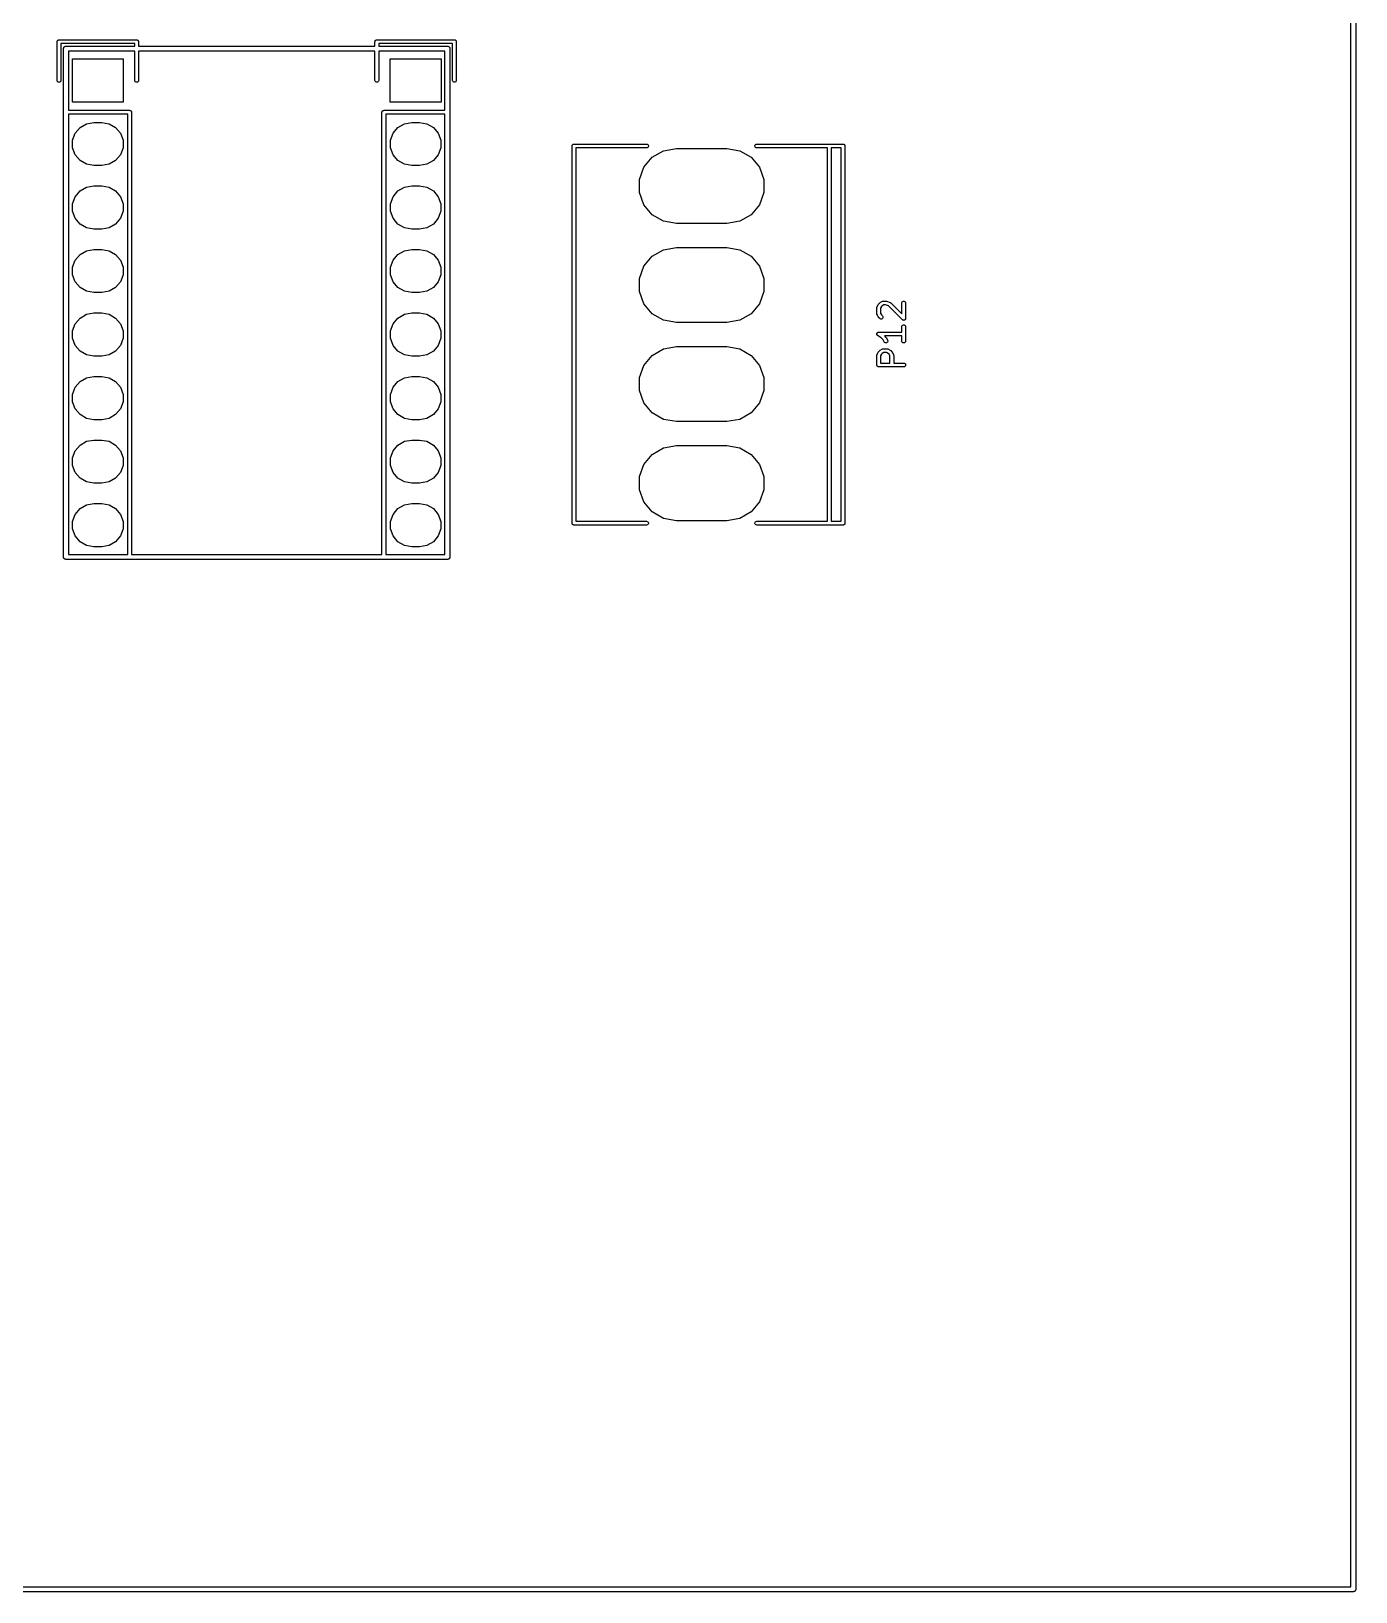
# Model space of a CAD drawing. Extents: x 15 to 222, y -147 to -28.
# Drawn here: x 169.4 to 222.3, y -147.4 to -85 of the extents above; entities that cross this region are included whole.
import ezdxf

# ---------------------------------------------------------------- set-up
doc = ezdxf.new("R2010")
doc.units = 0
doc.header["$MEASUREMENT"] = 0
doc.layers.add('BLACK', color=7, linetype='CONTINUOUS')

msp = doc.modelspace()

# ---------------------------------------------------------------- linework, layer by layer
at = {"layer": 'Black'}
for p, q in [((222.15, -147.22), (222.15, -28.04)), ((222.35, -27.94), (222.35, -147.32)), ((170.46, -85.445), (170.461, -85.4385)), ((170.46, -86.995), (170.46, -85.445)), ((170.461, -85.432), (170.463, -85.4258)), ((170.461, -85.4385), (170.461, -85.432)), ((170.463, -85.4258), (170.465, -85.4193)), ((170.465, -85.4193), (170.468, -85.4137)), ((170.468, -85.4137), (170.47, -85.4075)), ((170.47, -85.4075), (170.474, -85.4025)), ((170.474, -85.4025), (170.478, -85.3968)), ((170.478, -85.3968), (170.483, -85.3926)), ((170.483, -85.3926), (170.487, -85.3875)), ((170.487, -85.3875), (170.492, -85.3843)), ((170.492, -85.3843), (170.498, -85.38)), ((170.498, -85.38), (170.504, -85.3778)), ((170.504, -85.3778), (170.509, -85.3745)), ((170.509, -85.3745), (170.516, -85.3734)), ((170.516, -85.3734), (170.522, -85.3711)), ((170.522, -85.3711), (170.529, -85.3711)), ((170.529, -85.3711), (170.535, -85.37)), ((170.535, -85.37), (173.635, -85.37)), ((173.635, -85.37), (173.641, -85.3711)), ((173.641, -85.3711), (173.648, -85.3711)), ((173.648, -85.3711), (173.654, -85.3734)), ((173.654, -85.3734), (173.661, -85.3745)), ((173.661, -85.3745), (173.666, -85.3778)), ((173.666, -85.3778), (173.672, -85.38)), ((173.672, -85.38), (173.678, -85.3843)), ((173.678, -85.3843), (173.683, -85.3875)), ((173.683, -85.3875), (173.687, -85.3926)), ((173.687, -85.3926), (173.692, -85.3968)), ((173.692, -85.3968), (173.696, -85.4025)), ((173.696, -85.4025), (173.7, -85.4075)), ((173.7, -85.4075), (173.702, -85.4137)), ((173.702, -85.4137), (173.705, -85.4193)), ((173.705, -85.4193), (173.707, -85.4258)), ((173.707, -85.4258), (173.709, -85.432)), ((173.709, -85.432), (173.709, -85.4385)), ((173.709, -85.4385), (173.71, -85.445)), ((173.71, -85.445), (173.71, -85.625)), ((183.16, -85.445), (183.161, -85.4385)), ((183.16, -85.625), (183.16, -85.445)), ((183.161, -85.432), (183.163, -85.4258)), ((183.161, -85.4385), (183.161, -85.432)), ((183.163, -85.4258), (183.165, -85.4193)), ((183.165, -85.4193), (183.168, -85.4137)), ((183.168, -85.4137), (183.17, -85.4075)), ((183.17, -85.4075), (183.174, -85.4025)), ((183.174, -85.4025), (183.178, -85.3968)), ((183.178, -85.3968), (183.183, -85.3926)), ((183.183, -85.3926), (183.187, -85.3875)), ((183.187, -85.3875), (183.192, -85.3843)), ((183.192, -85.3843), (183.197, -85.38)), ((183.197, -85.38), (183.204, -85.3778)), ((183.204, -85.3778), (183.209, -85.3745)), ((183.209, -85.3745), (183.216, -85.3734)), ((183.216, -85.3734), (183.222, -85.3711)), ((183.222, -85.3711), (183.229, -85.3711)), ((183.229, -85.3711), (183.235, -85.37)), ((183.235, -85.37), (186.335, -85.37)), ((186.335, -85.37), (186.341, -85.3711)), ((186.341, -85.3711), (186.348, -85.3711)), ((186.348, -85.3711), (186.354, -85.3734)), ((186.354, -85.3734), (186.361, -85.3745)), ((186.361, -85.3745), (186.366, -85.3778)), ((186.366, -85.3778), (186.373, -85.38)), ((186.373, -85.38), (186.378, -85.3843)), ((186.378, -85.3843), (186.383, -85.3875)), ((186.383, -85.3875), (186.387, -85.3926)), ((186.387, -85.3926), (186.392, -85.3968)), ((186.392, -85.3968), (186.396, -85.4025)), ((186.396, -85.4025), (186.4, -85.4075)), ((186.4, -85.4075), (186.402, -85.4137)), ((186.402, -85.4137), (186.405, -85.4193)), ((186.405, -85.4193), (186.407, -85.4258)), ((186.407, -85.4258), (186.409, -85.432)), ((186.409, -85.432), (186.409, -85.4385)), ((186.409, -85.4385), (186.41, -85.445)), ((186.41, -85.445), (186.41, -86.995)), ((173.56, -85.52), (170.61, -85.52)), ((170.61, -85.52), (170.61, -86.995)), ((170.715, -85.725), (170.717, -85.7164)), ((170.715, -106.045), (170.715, -85.725)), ((170.717, -85.7076), (170.72, -85.6994)), ((170.717, -85.7164), (170.717, -85.7076)), ((170.72, -85.6994), (170.721, -85.6908)), ((170.721, -85.6908), (170.725, -85.6832)), ((170.725, -85.6832), (170.728, -85.675)), ((170.728, -85.675), (170.734, -85.6683)), ((170.734, -85.6683), (170.738, -85.6607)), ((170.738, -85.6607), (170.745, -85.6551)), ((170.745, -85.6551), (170.751, -85.6484)), ((170.751, -85.6484), (170.758, -85.644)), ((170.758, -85.644), (170.765, -85.6384)), ((170.765, -85.6384), (170.773, -85.6354)), ((170.773, -85.6354), (170.781, -85.631)), ((170.781, -85.631), (170.789, -85.6295)), ((170.789, -85.6295), (170.798, -85.6265)), ((170.798, -85.6265), (170.806, -85.6265)), ((170.806, -85.6265), (170.815, -85.625)), ((170.815, -85.625), (173.56, -85.625)), ((173.56, -85.825), (170.915, -85.825)), ((170.915, -85.825), (170.915, -88.19)), ((173.56, -85.625), (173.56, -85.52)), ((173.56, -86.995), (173.56, -85.825)), ((173.71, -85.625), (183.16, -85.625)), ((183.16, -85.825), (173.71, -85.825)), ((173.71, -85.825), (173.71, -86.995)), ((183.16, -86.995), (183.16, -85.825)), ((186.26, -85.52), (183.31, -85.52)), ((183.31, -85.52), (183.31, -85.625)), ((183.31, -85.625), (186.055, -85.625)), ((183.31, -85.825), (183.31, -86.995)), ((185.955, -85.825), (183.31, -85.825)), ((185.955, -88.19), (185.955, -85.825)), ((186.055, -85.625), (186.064, -85.6265)), ((186.064, -85.6265), (186.072, -85.6265)), ((186.072, -85.6265), (186.081, -85.6295)), ((186.081, -85.6295), (186.089, -85.631)), ((186.089, -85.631), (186.097, -85.6354)), ((186.097, -85.6354), (186.105, -85.6384)), ((186.105, -85.6384), (186.112, -85.644)), ((186.112, -85.644), (186.119, -85.6484)), ((186.119, -85.6484), (186.125, -85.6551)), ((186.125, -85.6551), (186.132, -85.6607)), ((186.132, -85.6607), (186.136, -85.6683)), ((186.136, -85.6683), (186.142, -85.675)), ((186.142, -85.675), (186.145, -85.6832)), ((186.145, -85.6832), (186.149, -85.6908)), ((186.149, -85.6908), (186.15, -85.6994)), ((186.15, -85.6994), (186.153, -85.7076)), ((186.153, -85.7076), (186.153, -85.7164)), ((186.153, -85.7164), (186.155, -85.725)), ((186.155, -85.725), (186.155, -106.045)), ((186.26, -86.995), (186.26, -85.52)), ((171.069, -87.8586), (171.069, -86.1314)), ((171.069, -86.1314), (173.101, -86.1314)), ((173.101, -86.1314), (173.101, -87.8586)), ((183.769, -87.8586), (183.769, -86.1314)), ((183.769, -86.1314), (185.801, -86.1314)), ((185.801, -86.1314), (185.801, -87.8586)), ((170.465, -87.0207), (170.46, -86.995)), ((170.478, -87.0432), (170.465, -87.0207)), ((170.498, -87.06), (170.478, -87.0432)), ((170.522, -87.0689), (170.498, -87.06)), ((170.548, -87.0689), (170.522, -87.0689)), ((170.572, -87.06), (170.548, -87.0689)), ((170.592, -87.0432), (170.572, -87.06)), ((170.605, -87.0207), (170.592, -87.0432)), ((170.61, -86.995), (170.605, -87.0207)), ((173.565, -87.0207), (173.56, -86.995)), ((173.578, -87.0432), (173.565, -87.0207)), ((173.597, -87.06), (173.578, -87.0432)), ((173.622, -87.0689), (173.597, -87.06)), ((173.648, -87.0689), (173.622, -87.0689)), ((173.672, -87.06), (173.648, -87.0689)), ((173.692, -87.0432), (173.672, -87.06)), ((173.705, -87.0207), (173.692, -87.0432)), ((173.71, -86.995), (173.705, -87.0207)), ((183.165, -87.0207), (183.16, -86.995)), ((183.178, -87.0432), (183.165, -87.0207)), ((183.197, -87.06), (183.178, -87.0432)), ((183.222, -87.0689), (183.197, -87.06)), ((183.248, -87.0689), (183.222, -87.0689)), ((183.272, -87.06), (183.248, -87.0689)), ((183.292, -87.0432), (183.272, -87.06)), ((183.305, -87.0207), (183.292, -87.0432)), ((183.31, -86.995), (183.305, -87.0207)), ((186.265, -87.0207), (186.26, -86.995)), ((186.278, -87.0432), (186.265, -87.0207)), ((186.297, -87.06), (186.278, -87.0432)), ((186.322, -87.0689), (186.297, -87.06)), ((186.348, -87.0689), (186.322, -87.0689)), ((186.373, -87.06), (186.348, -87.0689)), ((186.392, -87.0432), (186.373, -87.06)), ((186.405, -87.0207), (186.392, -87.0432)), ((186.41, -86.995), (186.405, -87.0207)), ((173.101, -87.8586), (171.069, -87.8586)), ((185.801, -87.8586), (183.769, -87.8586)), ((170.915, -88.19), (173.355, -88.19)), ((170.915, -88.34), (170.915, -105.945)), ((173.28, -88.34), (170.915, -88.34)), ((173.28, -105.945), (173.28, -88.34)), ((173.355, -88.19), (173.361, -88.1911)), ((173.361, -88.1911), (173.368, -88.1911)), ((173.368, -88.1911), (173.374, -88.1934)), ((173.374, -88.1934), (173.381, -88.1945)), ((173.381, -88.1945), (173.386, -88.1978)), ((173.386, -88.1978), (173.392, -88.2)), ((173.392, -88.2), (173.398, -88.2043)), ((173.398, -88.2043), (173.403, -88.2075)), ((173.403, -88.2075), (173.407, -88.2126)), ((173.407, -88.2126), (173.412, -88.2168)), ((173.412, -88.2168), (173.416, -88.2225)), ((173.416, -88.2225), (173.42, -88.2275)), ((173.42, -88.2275), (173.422, -88.2337)), ((173.422, -88.2337), (173.425, -88.2393)), ((173.425, -88.2393), (173.427, -88.2458)), ((173.427, -88.2458), (173.429, -88.252)), ((173.429, -88.252), (173.429, -88.2585)), ((173.429, -88.2585), (173.43, -88.265)), ((173.43, -88.265), (173.43, -105.945)), ((183.44, -88.265), (183.441, -88.2585)), ((183.44, -105.945), (183.44, -88.265)), ((183.441, -88.252), (183.443, -88.2458)), ((183.441, -88.2585), (183.441, -88.252)), ((183.443, -88.2458), (183.445, -88.2393)), ((183.445, -88.2393), (183.448, -88.2337)), ((183.448, -88.2337), (183.45, -88.2275)), ((183.45, -88.2275), (183.454, -88.2225)), ((183.454, -88.2225), (183.458, -88.2168)), ((183.458, -88.2168), (183.463, -88.2126)), ((183.463, -88.2126), (183.467, -88.2075)), ((183.467, -88.2075), (183.472, -88.2043)), ((183.472, -88.2043), (183.477, -88.2)), ((183.477, -88.2), (183.484, -88.1978)), ((183.484, -88.1978), (183.489, -88.1945)), ((183.489, -88.1945), (183.496, -88.1934)), ((183.496, -88.1934), (183.502, -88.1911)), ((183.502, -88.1911), (183.509, -88.1911)), ((183.509, -88.1911), (183.515, -88.19)), ((183.515, -88.19), (185.955, -88.19)), ((183.59, -88.34), (183.59, -105.945)), ((185.955, -88.34), (183.59, -88.34)), ((185.955, -105.945), (185.955, -88.34)), ((171.078, -89.385), (171.181, -89.1032)), ((171.181, -89.1032), (171.374, -88.8734)), ((171.374, -88.8734), (171.633, -88.7235)), ((171.633, -88.7235), (171.929, -88.6714)), ((171.929, -88.6714), (172.241, -88.6714)), ((172.241, -88.6714), (172.537, -88.7235)), ((172.537, -88.7235), (172.796, -88.8734)), ((172.796, -88.8734), (172.989, -89.1032)), ((172.989, -89.1032), (173.092, -89.385)), ((183.778, -89.385), (183.881, -89.1032)), ((183.881, -89.1032), (184.074, -88.8734)), ((184.074, -88.8734), (184.333, -88.7235)), ((184.333, -88.7235), (184.629, -88.6714)), ((184.629, -88.6714), (184.941, -88.6714)), ((184.941, -88.6714), (185.237, -88.7235)), ((185.237, -88.7235), (185.496, -88.8734)), ((185.496, -88.8734), (185.689, -89.1032)), ((185.689, -89.1032), (185.792, -89.385)), ((171.078, -89.685), (171.078, -89.385)), ((171.181, -89.9668), (171.078, -89.685)), ((173.092, -89.685), (172.989, -89.9668)), ((173.092, -89.385), (173.092, -89.685)), ((183.778, -89.685), (183.778, -89.385)), ((183.881, -89.9668), (183.778, -89.685)), ((185.792, -89.685), (185.689, -89.9668)), ((185.792, -89.385), (185.792, -89.685)), ((191.04, -89.6137), (191.041, -89.6073)), ((191.04, -100.716), (191.04, -89.6137)), ((191.041, -89.6007), (191.043, -89.5945)), ((191.041, -89.6073), (191.041, -89.6007)), ((191.043, -89.5945), (191.044, -89.5881)), ((191.044, -89.5881), (191.047, -89.5824)), ((191.047, -89.5824), (191.05, -89.5762)), ((191.05, -89.5762), (191.054, -89.5712)), ((191.054, -89.5712), (191.057, -89.5655)), ((191.057, -89.5655), (191.062, -89.5613)), ((191.062, -89.5613), (191.066, -89.5563)), ((191.066, -89.5563), (191.072, -89.553)), ((191.072, -89.553), (191.077, -89.5488)), ((191.077, -89.5488), (191.083, -89.5465)), ((191.083, -89.5465), (191.089, -89.5433)), ((191.089, -89.5433), (191.095, -89.5421)), ((191.095, -89.5421), (191.102, -89.5399)), ((191.102, -89.5399), (191.108, -89.5399)), ((191.108, -89.5399), (191.115, -89.5387)), ((191.115, -89.5387), (194.015, -89.5387)), ((194.015, -89.6887), (191.19, -89.6887)), ((191.19, -89.6887), (191.19, -100.716)), ((194.015, -89.5387), (194.041, -89.5433)), ((194.041, -89.6842), (194.015, -89.6887)), ((194.041, -89.5433), (194.064, -89.5563)), ((194.064, -89.6712), (194.041, -89.6842)), ((194.064, -89.5563), (194.08, -89.5762)), ((194.08, -89.6512), (194.064, -89.6712)), ((194.08, -89.5762), (194.089, -89.6007)), ((194.089, -89.6268), (194.08, -89.6512)), ((194.089, -89.6007), (194.089, -89.6268)), ((194.241, -90.065), (194.692, -89.8045)), ((194.692, -89.8045), (195.205, -89.7141)), ((195.205, -89.7141), (197.225, -89.7141)), ((197.225, -89.7141), (197.738, -89.8045)), ((197.738, -89.8045), (198.189, -90.065)), ((198.341, -89.6007), (198.35, -89.5762)), ((198.341, -89.6268), (198.341, -89.6007)), ((198.35, -89.6512), (198.341, -89.6268)), ((198.35, -89.5762), (198.366, -89.5563)), ((198.366, -89.6712), (198.35, -89.6512)), ((198.366, -89.5563), (198.389, -89.5433)), ((198.389, -89.6842), (198.366, -89.6712)), ((198.389, -89.5433), (198.415, -89.5387)), ((198.415, -89.6887), (198.389, -89.6842)), ((198.415, -89.5387), (201.315, -89.5387)), ((201.24, -89.6887), (198.415, -89.6887)), ((201.24, -104.621), (201.24, -89.6887)), ((201.315, -89.5387), (201.864, -89.5387)), ((201.39, -89.6887), (201.39, -104.621)), ((201.789, -89.6887), (201.39, -89.6887)), ((201.789, -104.621), (201.789, -89.6887)), ((201.864, -89.5387), (201.87, -89.5399)), ((201.87, -89.5399), (201.877, -89.5399)), ((201.877, -89.5399), (201.883, -89.5421)), ((201.883, -89.5421), (201.89, -89.5433)), ((201.89, -89.5433), (201.895, -89.5465)), ((201.895, -89.5465), (201.901, -89.5488)), ((201.901, -89.5488), (201.906, -89.553)), ((201.906, -89.553), (201.912, -89.5563)), ((201.912, -89.5563), (201.916, -89.5613)), ((201.916, -89.5613), (201.921, -89.5655)), ((201.921, -89.5655), (201.925, -89.5712)), ((201.925, -89.5712), (201.929, -89.5762)), ((201.929, -89.5762), (201.931, -89.5824)), ((201.931, -89.5824), (201.934, -89.5881)), ((201.934, -89.5881), (201.936, -89.5945)), ((201.936, -89.5945), (201.938, -89.6007)), ((201.938, -89.6007), (201.938, -89.6073)), ((201.938, -89.6073), (201.939, -89.6137)), ((201.939, -89.6137), (201.939, -104.696)), ((171.374, -90.1966), (171.181, -89.9668)), ((171.633, -90.3465), (171.374, -90.1966)), ((171.929, -90.3986), (171.633, -90.3465)), ((172.241, -90.3986), (171.929, -90.3986)), ((172.537, -90.3465), (172.241, -90.3986)), ((172.796, -90.1966), (172.537, -90.3465)), ((172.989, -89.9668), (172.796, -90.1966)), ((184.074, -90.1966), (183.881, -89.9668)), ((184.333, -90.3465), (184.074, -90.1966)), ((184.629, -90.3986), (184.333, -90.3465)), ((184.941, -90.3986), (184.629, -90.3986)), ((185.237, -90.3465), (184.941, -90.3986)), ((185.496, -90.1966), (185.237, -90.3465)), ((185.689, -89.9668), (185.496, -90.1966)), ((193.728, -90.9535), (193.906, -90.464)), ((193.906, -90.464), (194.241, -90.065)), ((198.189, -90.065), (198.524, -90.464)), ((198.524, -90.464), (198.702, -90.9535)), ((193.728, -91.4744), (193.728, -90.9535)), ((198.702, -90.9535), (198.702, -91.4744)), ((171.078, -91.925), (171.181, -91.6432)), ((171.181, -91.6432), (171.374, -91.4134)), ((171.374, -91.4134), (171.633, -91.2635)), ((171.633, -91.2635), (171.929, -91.2114)), ((171.929, -91.2114), (172.241, -91.2114)), ((172.241, -91.2114), (172.537, -91.2635)), ((172.537, -91.2635), (172.796, -91.4134)), ((172.796, -91.4134), (172.989, -91.6432)), ((172.989, -91.6432), (173.092, -91.925)), ((183.778, -91.925), (183.881, -91.6432)), ((183.881, -91.6432), (184.074, -91.4134)), ((184.074, -91.4134), (184.333, -91.2635)), ((184.333, -91.2635), (184.629, -91.2114)), ((184.629, -91.2114), (184.941, -91.2114)), ((184.941, -91.2114), (185.237, -91.2635)), ((185.237, -91.2635), (185.496, -91.4134)), ((185.496, -91.4134), (185.689, -91.6432)), ((185.689, -91.6432), (185.792, -91.925)), ((193.906, -91.9639), (193.728, -91.4744)), ((198.702, -91.4744), (198.524, -91.9639)), ((171.078, -92.225), (171.078, -91.925)), ((171.181, -92.5068), (171.078, -92.225)), ((173.092, -92.225), (172.989, -92.5068)), ((173.092, -91.925), (173.092, -92.225)), ((183.778, -92.225), (183.778, -91.925)), ((183.881, -92.5068), (183.778, -92.225)), ((185.792, -92.225), (185.689, -92.5068)), ((185.792, -91.925), (185.792, -92.225)), ((194.241, -92.3629), (193.906, -91.9639)), ((198.524, -91.9639), (198.189, -92.3629)), ((171.374, -92.7366), (171.181, -92.5068)), ((171.633, -92.8865), (171.374, -92.7366)), ((171.929, -92.9386), (171.633, -92.8865)), ((172.241, -92.9386), (171.929, -92.9386)), ((172.537, -92.8865), (172.241, -92.9386)), ((172.796, -92.7366), (172.537, -92.8865)), ((172.989, -92.5068), (172.796, -92.7366)), ((184.074, -92.7366), (183.881, -92.5068)), ((184.333, -92.8865), (184.074, -92.7366)), ((184.629, -92.9386), (184.333, -92.8865)), ((184.941, -92.9386), (184.629, -92.9386)), ((185.237, -92.8865), (184.941, -92.9386)), ((185.496, -92.7366), (185.237, -92.8865)), ((185.689, -92.5068), (185.496, -92.7366)), ((194.692, -92.6234), (194.241, -92.3629)), ((195.205, -92.7138), (194.692, -92.6234)), ((197.225, -92.7138), (195.205, -92.7138)), ((197.738, -92.6234), (197.225, -92.7138)), ((198.189, -92.3629), (197.738, -92.6234)), ((171.078, -94.465), (171.181, -94.1832)), ((171.181, -94.1832), (171.374, -93.9534)), ((171.374, -93.9534), (171.633, -93.8035)), ((171.633, -93.8035), (171.929, -93.7514)), ((171.929, -93.7514), (172.241, -93.7514)), ((172.241, -93.7514), (172.537, -93.8035)), ((172.537, -93.8035), (172.796, -93.9534)), ((172.796, -93.9534), (172.989, -94.1832)), ((172.989, -94.1832), (173.092, -94.465)), ((183.778, -94.465), (183.881, -94.1832)), ((183.881, -94.1832), (184.074, -93.9534)), ((184.074, -93.9534), (184.333, -93.8035)), ((184.333, -93.8035), (184.629, -93.7514)), ((184.629, -93.7514), (184.941, -93.7514)), ((184.941, -93.7514), (185.237, -93.8035)), ((185.237, -93.8035), (185.496, -93.9534)), ((185.496, -93.9534), (185.689, -94.1832)), ((185.689, -94.1832), (185.792, -94.465)), ((193.906, -94.4239), (194.241, -94.0248)), ((194.241, -94.0248), (194.692, -93.7644)), ((194.692, -93.7644), (195.205, -93.6739)), ((195.205, -93.6739), (197.225, -93.6739)), ((197.225, -93.6739), (197.738, -93.7644)), ((197.738, -93.7644), (198.189, -94.0248)), ((198.189, -94.0248), (198.524, -94.4239)), ((171.078, -94.765), (171.078, -94.465)), ((171.181, -95.0468), (171.078, -94.765)), ((173.092, -94.765), (172.989, -95.0468)), ((173.092, -94.465), (173.092, -94.765)), ((183.778, -94.765), (183.778, -94.465)), ((183.881, -95.0468), (183.778, -94.765)), ((185.792, -94.765), (185.689, -95.0468)), ((185.792, -94.465), (185.792, -94.765)), ((193.728, -94.9133), (193.906, -94.4239)), ((198.524, -94.4239), (198.702, -94.9133)), ((171.374, -95.2766), (171.181, -95.0468)), ((171.633, -95.4265), (171.374, -95.2766)), ((171.929, -95.4786), (171.633, -95.4265)), ((172.537, -95.4265), (172.241, -95.4786)), ((172.796, -95.2766), (172.537, -95.4265)), ((172.989, -95.0468), (172.796, -95.2766)), ((184.074, -95.2766), (183.881, -95.0468)), ((184.333, -95.4265), (184.074, -95.2766)), ((184.629, -95.4786), (184.333, -95.4265)), ((185.237, -95.4265), (184.941, -95.4786)), ((185.496, -95.2766), (185.237, -95.4265)), ((185.689, -95.0468), (185.496, -95.2766)), ((193.728, -95.4342), (193.728, -94.9133)), ((193.906, -95.9237), (193.728, -95.4342)), ((198.702, -95.4342), (198.524, -95.9237)), ((198.702, -94.9133), (198.702, -95.4342)), ((172.241, -95.4786), (171.929, -95.4786)), ((184.941, -95.4786), (184.629, -95.4786)), ((194.241, -96.3228), (193.906, -95.9237)), ((198.524, -95.9237), (198.189, -96.3228)), ((203.212, -96.0836), (203.213, -96.0793)), ((203.212, -96.3217), (203.212, -96.0836)), ((203.213, -96.075), (203.215, -96.0666)), ((203.213, -96.0793), (203.213, -96.075)), ((203.215, -96.0666), (203.217, -96.0579)), ((203.217, -96.0579), (203.219, -96.0542)), ((203.219, -96.0542), (203.22, -96.05)), ((203.22, -96.05), (203.268, -95.9548)), ((203.268, -95.9548), (203.275, -95.9451)), ((203.275, -95.9451), (203.282, -95.9353)), ((203.282, -95.9353), (203.33, -95.8877)), ((203.33, -95.8877), (203.339, -95.8808)), ((203.339, -95.8808), (203.349, -95.8736)), ((203.349, -95.8736), (203.444, -95.826)), ((203.397, -96.0328), (203.362, -96.1013)), ((203.427, -96.0024), (203.397, -96.0328)), ((203.496, -95.9681), (203.427, -96.0024)), ((203.444, -95.826), (203.448, -95.8248)), ((203.448, -95.8248), (203.452, -95.8226)), ((203.452, -95.8226), (203.461, -95.8211)), ((203.461, -95.8211), (203.469, -95.8186)), ((203.469, -95.8186), (203.474, -95.8188)), ((203.474, -95.8188), (203.478, -95.8181)), ((203.478, -95.8181), (203.573, -95.8181)), ((203.561, -95.9681), (203.496, -95.9681)), ((203.675, -96.0063), (203.561, -95.9681)), ((203.573, -95.8181), (203.585, -95.8202)), ((203.585, -95.8202), (203.597, -95.8219)), ((203.597, -95.8219), (203.74, -95.8696)), ((204.234, -96.5652), (203.675, -96.0063)), ((203.74, -95.8696), (203.743, -95.8716)), ((203.743, -95.8716), (203.748, -95.8727)), ((203.748, -95.8727), (203.755, -95.8778)), ((203.755, -95.8778), (203.763, -95.882)), ((203.763, -95.882), (203.765, -95.8852)), ((203.765, -95.8852), (203.769, -95.8877)), ((203.769, -95.8877), (204.212, -96.3311)), ((204.212, -95.8931), (204.217, -95.8674)), ((204.212, -96.3311), (204.212, -95.8931)), ((204.217, -95.8674), (204.23, -95.8449)), ((204.23, -95.8449), (204.25, -95.8281)), ((204.25, -95.8281), (204.274, -95.8192)), ((204.274, -95.8192), (204.3, -95.8192)), ((204.3, -95.8192), (204.325, -95.8281)), ((204.325, -95.8281), (204.345, -95.8449)), ((204.345, -95.8449), (204.358, -95.8674)), ((204.358, -95.8674), (204.362, -95.8931)), ((204.362, -95.8931), (204.362, -96.5121)), ((171.181, -96.7232), (171.374, -96.4934)), ((171.374, -96.4934), (171.633, -96.3435)), ((171.633, -96.3435), (171.929, -96.2914)), ((171.929, -96.2914), (172.241, -96.2914)), ((172.241, -96.2914), (172.537, -96.3435)), ((172.537, -96.3435), (172.796, -96.4934)), ((172.796, -96.4934), (172.989, -96.7232)), ((183.881, -96.7232), (184.074, -96.4934)), ((184.074, -96.4934), (184.333, -96.3435)), ((184.333, -96.3435), (184.629, -96.2914)), ((184.629, -96.2914), (184.941, -96.2914)), ((184.941, -96.2914), (185.237, -96.3435)), ((185.237, -96.3435), (185.496, -96.4934)), ((185.496, -96.4934), (185.689, -96.7232)), ((194.692, -96.5832), (194.241, -96.3228)), ((195.205, -96.6737), (194.692, -96.5832)), ((197.225, -96.6737), (195.205, -96.6737)), ((197.738, -96.5832), (197.225, -96.6737)), ((198.189, -96.3228), (197.738, -96.5832)), ((203.213, -96.3259), (203.212, -96.3217)), ((203.213, -96.3302), (203.213, -96.3259)), ((203.215, -96.3387), (203.213, -96.3302)), ((203.217, -96.3473), (203.215, -96.3387)), ((203.219, -96.3511), (203.217, -96.3473)), ((203.22, -96.3552), (203.219, -96.3511)), ((203.268, -96.4504), (203.22, -96.3552)), ((203.275, -96.4601), (203.268, -96.4504)), ((203.282, -96.4699), (203.275, -96.4601)), ((203.33, -96.5176), (203.282, -96.4699)), ((203.351, -96.5325), (203.33, -96.5176)), ((203.376, -96.5392), (203.351, -96.5325)), ((203.362, -96.1013), (203.362, -96.304)), ((203.362, -96.304), (203.397, -96.3725)), ((203.402, -96.537), (203.376, -96.5392)), ((203.397, -96.3725), (203.436, -96.4115)), ((203.426, -96.526), (203.402, -96.537)), ((203.444, -96.5075), (203.426, -96.526)), ((203.436, -96.4115), (203.451, -96.4328)), ((203.455, -96.4839), (203.444, -96.5075)), ((203.451, -96.4328), (203.457, -96.458)), ((203.457, -96.458), (203.455, -96.4839)), ((204.242, -96.5708), (204.234, -96.5652)), ((204.25, -96.5771), (204.242, -96.5708)), ((204.253, -96.5782), (204.25, -96.5771)), ((204.256, -96.5801), (204.253, -96.5782)), ((204.265, -96.5827), (204.256, -96.5801)), ((204.274, -96.586), (204.265, -96.5827)), ((204.278, -96.586), (204.274, -96.586)), ((204.281, -96.5869), (204.278, -96.586)), ((204.291, -96.586), (204.281, -96.5869)), ((204.3, -96.586), (204.291, -96.586)), ((204.304, -96.5849), (204.3, -96.586)), ((204.307, -96.5846), (204.304, -96.5849)), ((204.316, -96.5804), (204.307, -96.5846)), ((204.325, -96.5771), (204.316, -96.5804)), ((204.327, -96.575), (204.325, -96.5771)), ((204.33, -96.5736), (204.327, -96.575)), ((204.337, -96.5666), (204.33, -96.5736)), ((204.345, -96.5604), (204.337, -96.5666)), ((204.346, -96.5575), (204.345, -96.5604)), ((204.349, -96.5552), (204.346, -96.5575)), ((204.353, -96.5463), (204.349, -96.5552)), ((204.358, -96.5378), (204.353, -96.5463)), ((204.36, -96.5316), (204.358, -96.5345)), ((204.358, -96.5345), (204.358, -96.5378)), ((204.361, -96.5218), (204.36, -96.5316)), ((204.362, -96.5121), (204.361, -96.5218)), ((171.078, -97.005), (171.181, -96.7232)), ((171.078, -97.305), (171.078, -97.005)), ((171.181, -97.5868), (171.078, -97.305)), ((172.989, -96.7232), (173.092, -97.005)), ((173.092, -97.305), (172.989, -97.5868)), ((173.092, -97.005), (173.092, -97.305)), ((183.778, -97.005), (183.881, -96.7232)), ((183.778, -97.305), (183.778, -97.005)), ((183.881, -97.5868), (183.778, -97.305)), ((185.689, -96.7232), (185.792, -97.005)), ((185.792, -97.305), (185.689, -97.5868)), ((185.792, -97.005), (185.792, -97.305)), ((203.213, -97.1264), (203.214, -97.1223)), ((203.214, -97.1353), (203.213, -97.1264)), ((203.214, -97.1182), (203.217, -97.1098)), ((203.214, -97.1223), (203.214, -97.1182)), ((203.214, -97.1442), (203.214, -97.1353)), ((203.215, -97.1481), (203.214, -97.1442)), ((203.215, -97.1523), (203.215, -97.1481)), ((203.219, -97.1603), (203.215, -97.1523)), ((203.217, -97.1098), (203.219, -97.1011)), ((203.219, -97.1011), (203.221, -97.0976)), ((203.222, -97.1687), (203.219, -97.1603)), ((203.221, -97.0976), (203.222, -97.0937)), ((203.222, -97.0937), (203.228, -97.0868)), ((203.225, -97.1719), (203.222, -97.1687)), ((203.227, -97.1756), (203.225, -97.1719)), ((203.233, -97.1818), (203.227, -97.1756)), ((203.228, -97.0868), (203.233, -97.0794)), ((203.233, -97.0794), (203.237, -97.0769)), ((203.239, -97.1886), (203.233, -97.1818)), ((203.237, -97.0769), (203.239, -97.0737)), ((203.239, -97.0737), (203.247, -97.0693)), ((203.243, -97.1907), (203.239, -97.1886)), ((203.246, -97.1936), (203.243, -97.1907)), ((203.382, -97.2847), (203.246, -97.1936)), ((203.247, -97.0693), (203.254, -97.064)), ((203.254, -97.064), (203.258, -97.0628)), ((203.258, -97.0628), (203.262, -97.0607)), ((203.262, -97.0607), (203.271, -97.0592)), ((203.271, -97.0592), (203.279, -97.0566)), ((203.279, -97.0566), (203.283, -97.0569)), ((203.283, -97.0569), (203.287, -97.0562)), ((203.287, -97.0562), (204.212, -97.0562)), ((203.464, -97.3661), (203.382, -97.2847)), ((204.212, -97.2062), (203.516, -97.2062)), ((203.516, -97.2062), (203.579, -97.2686)), ((203.579, -97.2686), (203.585, -97.2785)), ((203.585, -97.2785), (203.593, -97.2881)), ((203.593, -97.2881), (203.64, -97.3834)), ((204.212, -96.8455), (204.217, -96.8198)), ((204.212, -97.0562), (204.212, -96.8455)), ((204.212, -97.4169), (204.212, -97.2062)), ((204.217, -96.8198), (204.23, -96.7973)), ((204.23, -96.7973), (204.25, -96.7805)), ((204.25, -96.7805), (204.274, -96.7716)), ((204.274, -96.7716), (204.3, -96.7716)), ((204.3, -96.7716), (204.325, -96.7805)), ((204.325, -96.7805), (204.345, -96.7973)), ((204.345, -96.7973), (204.358, -96.8198)), ((204.358, -96.8198), (204.362, -96.8455)), ((204.362, -96.8455), (204.362, -97.4169)), ((171.374, -97.8166), (171.181, -97.5868)), ((171.633, -97.9665), (171.374, -97.8166)), ((172.796, -97.8166), (172.537, -97.9665)), ((172.989, -97.5868), (172.796, -97.8166)), ((184.074, -97.8166), (183.881, -97.5868)), ((184.333, -97.9665), (184.074, -97.8166)), ((185.496, -97.8166), (185.237, -97.9665)), ((185.689, -97.5868), (185.496, -97.8166)), ((194.241, -97.9872), (194.692, -97.7268)), ((194.692, -97.7268), (195.205, -97.6363)), ((195.205, -97.6363), (197.225, -97.6363)), ((197.225, -97.6363), (197.738, -97.7268)), ((197.738, -97.7268), (198.189, -97.9872)), ((203.219, -97.9589), (203.22, -97.9548)), ((203.22, -97.9548), (203.268, -97.8596)), ((203.268, -97.8596), (203.275, -97.8499)), ((203.275, -97.8499), (203.282, -97.8401)), ((203.282, -97.8401), (203.33, -97.7924)), ((203.33, -97.7924), (203.339, -97.7856)), ((203.339, -97.7856), (203.349, -97.7784)), ((203.349, -97.7784), (203.444, -97.7308)), ((203.397, -97.9375), (203.362, -98.006)), ((203.427, -97.9071), (203.397, -97.9375)), ((203.496, -97.8729), (203.427, -97.9071)), ((203.444, -97.7308), (203.448, -97.7295)), ((203.448, -97.7295), (203.452, -97.7274)), ((203.452, -97.7274), (203.461, -97.7259)), ((203.461, -97.7259), (203.469, -97.7233)), ((203.506, -97.4504), (203.464, -97.3661)), ((203.469, -97.7233), (203.474, -97.7236)), ((203.474, -97.7236), (203.478, -97.7229)), ((203.478, -97.7229), (203.621, -97.7229)), ((203.603, -97.8729), (203.496, -97.8729)), ((203.522, -97.4714), (203.506, -97.4504)), ((203.543, -97.4857), (203.522, -97.4714)), ((203.569, -97.4918), (203.543, -97.4857)), ((203.594, -97.4888), (203.569, -97.4918)), ((203.618, -97.4771), (203.594, -97.4888)), ((203.672, -97.9071), (203.603, -97.8729)), ((203.636, -97.4582), (203.618, -97.4771)), ((203.621, -97.7229), (203.625, -97.7236)), ((203.625, -97.7236), (203.629, -97.7233)), ((203.629, -97.7233), (203.638, -97.7259)), ((203.646, -97.4343), (203.636, -97.4582)), ((203.638, -97.7259), (203.646, -97.7274)), ((203.64, -97.3834), (203.648, -97.4083)), ((203.648, -97.4083), (203.646, -97.4343)), ((203.646, -97.7274), (203.65, -97.7295)), ((203.65, -97.7295), (203.654, -97.7308)), ((203.654, -97.7308), (203.749, -97.7784)), ((203.702, -97.9375), (203.672, -97.9071)), ((203.736, -98.006), (203.702, -97.9375)), ((203.749, -97.7784), (203.759, -97.7856)), ((203.759, -97.7856), (203.769, -97.7924)), ((203.769, -97.7924), (203.817, -97.8401)), ((203.817, -97.8401), (203.823, -97.8499)), ((203.823, -97.8499), (203.831, -97.8596)), ((203.831, -97.8596), (203.878, -97.9548)), ((203.878, -97.9548), (203.88, -97.9589)), ((204.217, -97.4426), (204.212, -97.4169)), ((204.23, -97.4651), (204.217, -97.4426)), ((204.25, -97.4819), (204.23, -97.4651)), ((204.274, -97.4908), (204.25, -97.4819)), ((204.3, -97.4908), (204.274, -97.4908)), ((204.325, -97.4819), (204.3, -97.4908)), ((204.345, -97.4651), (204.325, -97.4819)), ((204.358, -97.4426), (204.345, -97.4651)), ((204.362, -97.4169), (204.358, -97.4426)), ((171.929, -98.0186), (171.633, -97.9665)), ((172.241, -98.0186), (171.929, -98.0186)), ((172.537, -97.9665), (172.241, -98.0186)), ((184.629, -98.0186), (184.333, -97.9665)), ((184.941, -98.0186), (184.629, -98.0186)), ((185.237, -97.9665), (184.941, -98.0186)), ((193.728, -98.8757), (193.906, -98.3863)), ((193.906, -98.3863), (194.241, -97.9872)), ((198.189, -97.9872), (198.524, -98.3863)), ((198.524, -98.3863), (198.702, -98.8757)), ((203.212, -97.9883), (203.213, -97.9841)), ((203.212, -98.3693), (203.212, -97.9883)), ((203.214, -98.3757), (203.212, -98.3693)), ((203.213, -97.9798), (203.215, -97.9713)), ((203.213, -97.9841), (203.213, -97.9798)), ((203.214, -98.3823), (203.214, -98.3757)), ((203.216, -98.3885), (203.214, -98.3823)), ((203.215, -97.9713), (203.217, -97.9627)), ((203.217, -98.3949), (203.216, -98.3885)), ((203.217, -97.9627), (203.219, -97.9589)), ((203.22, -98.4006), (203.217, -98.3949)), ((203.222, -98.4068), (203.22, -98.4006)), ((203.227, -98.4118), (203.222, -98.4068)), ((203.23, -98.4175), (203.227, -98.4118)), ((203.235, -98.4217), (203.23, -98.4175)), ((203.239, -98.4267), (203.235, -98.4217)), ((203.245, -98.43), (203.239, -98.4267)), ((203.25, -98.4342), (203.245, -98.43)), ((203.256, -98.4365), (203.25, -98.4342)), ((203.262, -98.4398), (203.256, -98.4365)), ((203.268, -98.4409), (203.262, -98.4398)), ((203.274, -98.4431), (203.268, -98.4409)), ((203.281, -98.4431), (203.274, -98.4431)), ((203.287, -98.4443), (203.281, -98.4431)), ((204.287, -98.4443), (203.287, -98.4443)), ((203.362, -98.006), (203.362, -98.2943)), ((203.362, -98.2943), (203.736, -98.2943)), ((203.736, -98.2943), (203.736, -98.006)), ((203.88, -97.9589), (203.882, -97.9627)), ((203.882, -97.9627), (203.883, -97.9713)), ((203.883, -97.9713), (203.886, -97.9798)), ((203.886, -97.9798), (203.885, -97.9841)), ((203.885, -97.9841), (203.886, -97.9883)), ((203.886, -97.9883), (203.886, -98.2943)), ((203.886, -98.2943), (204.287, -98.2943)), ((204.287, -98.2943), (204.313, -98.2988)), ((204.313, -98.4398), (204.287, -98.4443)), ((204.313, -98.2988), (204.336, -98.3118)), ((204.336, -98.4267), (204.313, -98.4398)), ((204.336, -98.3118), (204.352, -98.3318)), ((204.352, -98.4068), (204.336, -98.4267)), ((204.352, -98.3318), (204.361, -98.3563)), ((204.361, -98.3823), (204.352, -98.4068)), ((204.361, -98.3563), (204.361, -98.3823)), ((171.181, -99.2632), (171.374, -99.0334)), ((171.374, -99.0334), (171.633, -98.8835)), ((171.633, -98.8835), (171.929, -98.8314)), ((171.929, -98.8314), (172.241, -98.8314)), ((172.241, -98.8314), (172.537, -98.8835)), ((172.537, -98.8835), (172.796, -99.0334)), ((172.796, -99.0334), (172.989, -99.2632)), ((183.881, -99.2632), (184.074, -99.0334)), ((184.074, -99.0334), (184.333, -98.8835)), ((184.333, -98.8835), (184.629, -98.8314)), ((184.629, -98.8314), (184.941, -98.8314)), ((184.941, -98.8314), (185.237, -98.8835)), ((185.237, -98.8835), (185.496, -99.0334)), ((185.496, -99.0334), (185.689, -99.2632)), ((193.728, -99.3966), (193.728, -98.8757)), ((198.702, -98.8757), (198.702, -99.3966)), ((171.078, -99.545), (171.181, -99.2632)), ((171.078, -99.845), (171.078, -99.545)), ((172.989, -99.2632), (173.092, -99.545)), ((173.092, -99.545), (173.092, -99.845)), ((183.778, -99.545), (183.881, -99.2632)), ((183.778, -99.845), (183.778, -99.545)), ((185.689, -99.2632), (185.792, -99.545)), ((185.792, -99.545), (185.792, -99.845)), ((193.906, -99.8861), (193.728, -99.3966)), ((198.702, -99.3966), (198.524, -99.8861)), ((171.181, -100.127), (171.078, -99.845)), ((171.374, -100.357), (171.181, -100.127)), ((171.633, -100.507), (171.374, -100.357)), ((172.796, -100.357), (172.537, -100.507)), ((172.989, -100.127), (172.796, -100.357)), ((173.092, -99.845), (172.989, -100.127)), ((183.881, -100.127), (183.778, -99.845)), ((184.074, -100.357), (183.881, -100.127)), ((184.333, -100.507), (184.074, -100.357)), ((185.496, -100.357), (185.237, -100.507)), ((185.689, -100.127), (185.496, -100.357)), ((185.792, -99.845), (185.689, -100.127)), ((194.241, -100.285), (193.906, -99.8861)), ((194.692, -100.546), (194.241, -100.285)), ((198.189, -100.285), (197.738, -100.546)), ((198.524, -99.8861), (198.189, -100.285)), ((171.929, -100.559), (171.633, -100.507)), ((172.241, -100.559), (171.929, -100.559)), ((172.537, -100.507), (172.241, -100.559)), ((184.629, -100.559), (184.333, -100.507)), ((184.941, -100.559), (184.629, -100.559)), ((185.237, -100.507), (184.941, -100.559)), ((191.04, -103.096), (191.04, -100.716)), ((191.19, -100.716), (191.19, -103.096)), ((195.205, -100.636), (194.692, -100.546)), ((197.225, -100.636), (195.205, -100.636)), ((197.738, -100.546), (197.225, -100.636)), ((171.181, -101.803), (171.374, -101.573)), ((171.374, -101.573), (171.633, -101.423)), ((171.633, -101.423), (171.929, -101.371)), ((171.929, -101.371), (172.241, -101.371)), ((172.241, -101.371), (172.537, -101.423)), ((172.537, -101.423), (172.796, -101.573)), ((172.796, -101.573), (172.989, -101.803)), ((183.881, -101.803), (184.074, -101.573)), ((184.074, -101.573), (184.333, -101.423)), ((184.333, -101.423), (184.629, -101.371)), ((184.629, -101.371), (184.941, -101.371)), ((184.941, -101.371), (185.237, -101.423)), ((185.237, -101.423), (185.496, -101.573)), ((185.496, -101.573), (185.689, -101.803)), ((194.241, -101.947), (194.692, -101.687)), ((194.692, -101.687), (195.205, -101.596)), ((195.205, -101.596), (197.225, -101.596)), ((197.225, -101.596), (197.738, -101.687)), ((197.738, -101.687), (198.189, -101.947)), ((171.078, -102.085), (171.181, -101.803)), ((171.078, -102.385), (171.078, -102.085)), ((172.989, -101.803), (173.092, -102.085)), ((173.092, -102.085), (173.092, -102.385)), ((183.778, -102.085), (183.881, -101.803)), ((183.778, -102.385), (183.778, -102.085)), ((185.689, -101.803), (185.792, -102.085)), ((185.792, -102.085), (185.792, -102.385)), ((193.906, -102.346), (194.241, -101.947)), ((198.189, -101.947), (198.524, -102.346)), ((171.181, -102.667), (171.078, -102.385)), ((171.374, -102.897), (171.181, -102.667)), ((171.633, -103.047), (171.374, -102.897)), ((172.796, -102.897), (172.537, -103.047)), ((172.989, -102.667), (172.796, -102.897)), ((173.092, -102.385), (172.989, -102.667)), ((183.881, -102.667), (183.778, -102.385)), ((184.074, -102.897), (183.881, -102.667)), ((184.333, -103.047), (184.074, -102.897)), ((185.496, -102.897), (185.237, -103.047)), ((185.689, -102.667), (185.496, -102.897)), ((185.792, -102.385), (185.689, -102.667)), ((193.728, -102.836), (193.906, -102.346)), ((193.728, -103.357), (193.728, -102.836)), ((198.524, -102.346), (198.702, -102.836)), ((198.702, -102.836), (198.702, -103.357)), ((171.929, -103.099), (171.633, -103.047)), ((172.241, -103.099), (171.929, -103.099)), ((172.537, -103.047), (172.241, -103.099)), ((184.629, -103.099), (184.333, -103.047)), ((184.941, -103.099), (184.629, -103.099)), ((185.237, -103.047), (184.941, -103.099)), ((191.04, -104.696), (191.04, -103.096)), ((191.19, -103.096), (191.19, -104.621)), ((193.906, -103.846), (193.728, -103.357)), ((198.702, -103.357), (198.524, -103.846)), ((171.181, -104.343), (171.374, -104.113)), ((171.374, -104.113), (171.633, -103.963)), ((171.633, -103.963), (171.929, -103.911)), ((171.929, -103.911), (172.241, -103.911)), ((172.241, -103.911), (172.537, -103.963)), ((172.537, -103.963), (172.796, -104.113)), ((172.796, -104.113), (172.989, -104.343)), ((183.881, -104.343), (184.074, -104.113)), ((184.074, -104.113), (184.333, -103.963)), ((184.333, -103.963), (184.629, -103.911)), ((184.629, -103.911), (184.941, -103.911)), ((184.941, -103.911), (185.237, -103.963)), ((185.237, -103.963), (185.496, -104.113)), ((185.496, -104.113), (185.689, -104.343)), ((194.241, -104.245), (193.906, -103.846)), ((198.524, -103.846), (198.189, -104.245)), ((171.078, -104.625), (171.181, -104.343)), ((171.078, -104.925), (171.078, -104.625)), ((172.989, -104.343), (173.092, -104.625)), ((173.092, -104.625), (173.092, -104.925)), ((183.778, -104.625), (183.881, -104.343)), ((183.778, -104.925), (183.778, -104.625)), ((185.689, -104.343), (185.792, -104.625)), ((185.792, -104.625), (185.792, -104.925)), ((191.041, -104.703), (191.04, -104.696)), ((191.041, -104.709), (191.041, -104.703)), ((191.043, -104.715), (191.041, -104.709)), ((191.044, -104.722), (191.043, -104.715)), ((191.047, -104.728), (191.044, -104.722)), ((191.05, -104.734), (191.047, -104.728)), ((191.054, -104.739), (191.05, -104.734)), ((191.057, -104.744), (191.054, -104.739)), ((191.062, -104.749), (191.057, -104.744)), ((191.066, -104.754), (191.062, -104.749)), ((191.072, -104.757), (191.066, -104.754)), ((191.077, -104.761), (191.072, -104.757)), ((191.083, -104.763), (191.077, -104.761)), ((191.089, -104.767), (191.083, -104.763)), ((191.095, -104.768), (191.089, -104.767)), ((191.102, -104.77), (191.095, -104.768)), ((191.108, -104.77), (191.102, -104.77)), ((191.115, -104.771), (191.108, -104.77)), ((194.015, -104.771), (191.115, -104.771)), ((191.19, -104.621), (194.015, -104.621)), ((194.015, -104.621), (194.041, -104.626)), ((194.041, -104.767), (194.015, -104.771)), ((194.041, -104.626), (194.064, -104.639)), ((194.064, -104.754), (194.041, -104.767)), ((194.064, -104.639), (194.08, -104.659)), ((194.08, -104.734), (194.064, -104.754)), ((194.08, -104.659), (194.089, -104.683)), ((194.089, -104.709), (194.08, -104.734)), ((194.089, -104.683), (194.089, -104.709)), ((194.692, -104.505), (194.241, -104.245)), ((195.205, -104.596), (194.692, -104.505)), ((197.225, -104.596), (195.205, -104.596)), ((197.738, -104.505), (197.225, -104.596)), ((198.189, -104.245), (197.738, -104.505)), ((198.341, -104.683), (198.35, -104.659)), ((198.341, -104.709), (198.341, -104.683)), ((198.35, -104.734), (198.341, -104.709)), ((198.35, -104.659), (198.366, -104.639)), ((198.366, -104.754), (198.35, -104.734)), ((198.366, -104.639), (198.389, -104.626)), ((198.389, -104.767), (198.366, -104.754)), ((198.389, -104.626), (198.415, -104.621)), ((198.415, -104.771), (198.389, -104.767)), ((198.415, -104.621), (201.24, -104.621)), ((201.315, -104.771), (198.415, -104.771)), ((201.864, -104.771), (201.315, -104.771)), ((201.39, -104.621), (201.789, -104.621)), ((201.87, -104.77), (201.864, -104.771)), ((201.877, -104.77), (201.87, -104.77)), ((201.883, -104.768), (201.877, -104.77)), ((201.89, -104.767), (201.883, -104.768)), ((201.895, -104.763), (201.89, -104.767)), ((201.901, -104.761), (201.895, -104.763)), ((201.906, -104.757), (201.901, -104.761)), ((201.912, -104.754), (201.906, -104.757)), ((201.916, -104.749), (201.912, -104.754)), ((201.921, -104.744), (201.916, -104.749)), ((201.925, -104.739), (201.921, -104.744)), ((201.929, -104.734), (201.925, -104.739)), ((201.931, -104.728), (201.929, -104.734)), ((201.934, -104.722), (201.931, -104.728)), ((201.936, -104.715), (201.934, -104.722)), ((201.938, -104.709), (201.936, -104.715)), ((201.939, -104.696), (201.938, -104.703)), ((201.938, -104.703), (201.938, -104.709)), ((171.181, -105.207), (171.078, -104.925)), ((171.374, -105.437), (171.181, -105.207)), ((171.633, -105.587), (171.374, -105.437)), ((172.796, -105.437), (172.537, -105.587)), ((172.989, -105.207), (172.796, -105.437)), ((173.092, -104.925), (172.989, -105.207)), ((183.881, -105.207), (183.778, -104.925)), ((184.074, -105.437), (183.881, -105.207)), ((184.333, -105.587), (184.074, -105.437)), ((185.496, -105.437), (185.237, -105.587)), ((185.689, -105.207), (185.496, -105.437)), ((185.792, -104.925), (185.689, -105.207)), ((170.717, -106.054), (170.715, -106.045)), ((170.717, -106.062), (170.717, -106.054)), ((170.72, -106.071), (170.717, -106.062)), ((170.915, -105.945), (173.28, -105.945)), ((171.929, -105.639), (171.633, -105.587)), ((172.241, -105.639), (171.929, -105.639)), ((172.537, -105.587), (172.241, -105.639)), ((173.43, -105.945), (183.44, -105.945)), ((183.59, -105.945), (185.955, -105.945)), ((184.629, -105.639), (184.333, -105.587)), ((184.941, -105.639), (184.629, -105.639)), ((185.237, -105.587), (184.941, -105.639)), ((186.153, -106.062), (186.15, -106.071)), ((186.155, -106.045), (186.153, -106.054)), ((186.153, -106.054), (186.153, -106.062)), ((170.721, -106.079), (170.72, -106.071)), ((170.725, -106.087), (170.721, -106.079)), ((170.728, -106.095), (170.725, -106.087)), ((170.734, -106.102), (170.728, -106.095)), ((170.738, -106.109), (170.734, -106.102)), ((170.745, -106.115), (170.738, -106.109)), ((170.751, -106.122), (170.745, -106.115)), ((170.758, -106.126), (170.751, -106.122)), ((170.765, -106.132), (170.758, -106.126)), ((170.773, -106.135), (170.765, -106.132)), ((170.781, -106.139), (170.773, -106.135)), ((170.789, -106.14), (170.781, -106.139)), ((170.798, -106.143), (170.789, -106.14)), ((170.806, -106.143), (170.798, -106.143)), ((170.815, -106.145), (170.806, -106.143)), ((186.055, -106.145), (170.815, -106.145)), ((186.064, -106.143), (186.055, -106.145)), ((186.072, -106.143), (186.064, -106.143)), ((186.081, -106.14), (186.072, -106.143)), ((186.089, -106.139), (186.081, -106.14)), ((186.097, -106.135), (186.089, -106.139)), ((186.105, -106.132), (186.097, -106.135)), ((186.112, -106.126), (186.105, -106.132)), ((186.119, -106.122), (186.112, -106.126)), ((186.125, -106.115), (186.119, -106.122)), ((186.132, -106.109), (186.125, -106.115)), ((186.136, -106.102), (186.132, -106.109)), ((186.142, -106.095), (186.136, -106.102)), ((186.145, -106.087), (186.142, -106.095)), ((186.149, -106.079), (186.145, -106.087)), ((186.15, -106.071), (186.149, -106.079)), ((20.42, -147.22), (215.9, -147.22)), ((215.9, -147.22), (222.15, -147.22)), ((215.9, -147.42), (20.32, -147.42)), ((222.25, -147.42), (215.9, -147.42)), ((222.259, -147.418), (222.25, -147.42)), ((222.267, -147.418), (222.259, -147.418)), ((222.276, -147.415), (222.267, -147.418)), ((222.284, -147.414), (222.276, -147.415)), ((222.292, -147.41), (222.284, -147.414)), ((222.3, -147.407), (222.292, -147.41)), ((222.307, -147.401), (222.3, -147.407)), ((222.314, -147.397), (222.307, -147.401)), ((222.32, -147.39), (222.314, -147.397)), ((222.327, -147.384), (222.32, -147.39)), ((222.331, -147.377), (222.327, -147.384)), ((222.337, -147.37), (222.331, -147.377)), ((222.34, -147.362), (222.337, -147.37)), ((222.344, -147.354), (222.34, -147.362)), ((222.345, -147.346), (222.344, -147.354)), ((222.348, -147.337), (222.345, -147.346)), ((222.35, -147.32), (222.348, -147.329)), ((222.348, -147.329), (222.348, -147.337))]:
    msp.add_line(p, q, dxfattribs=at)

doc.saveas('drawing.dxf')
